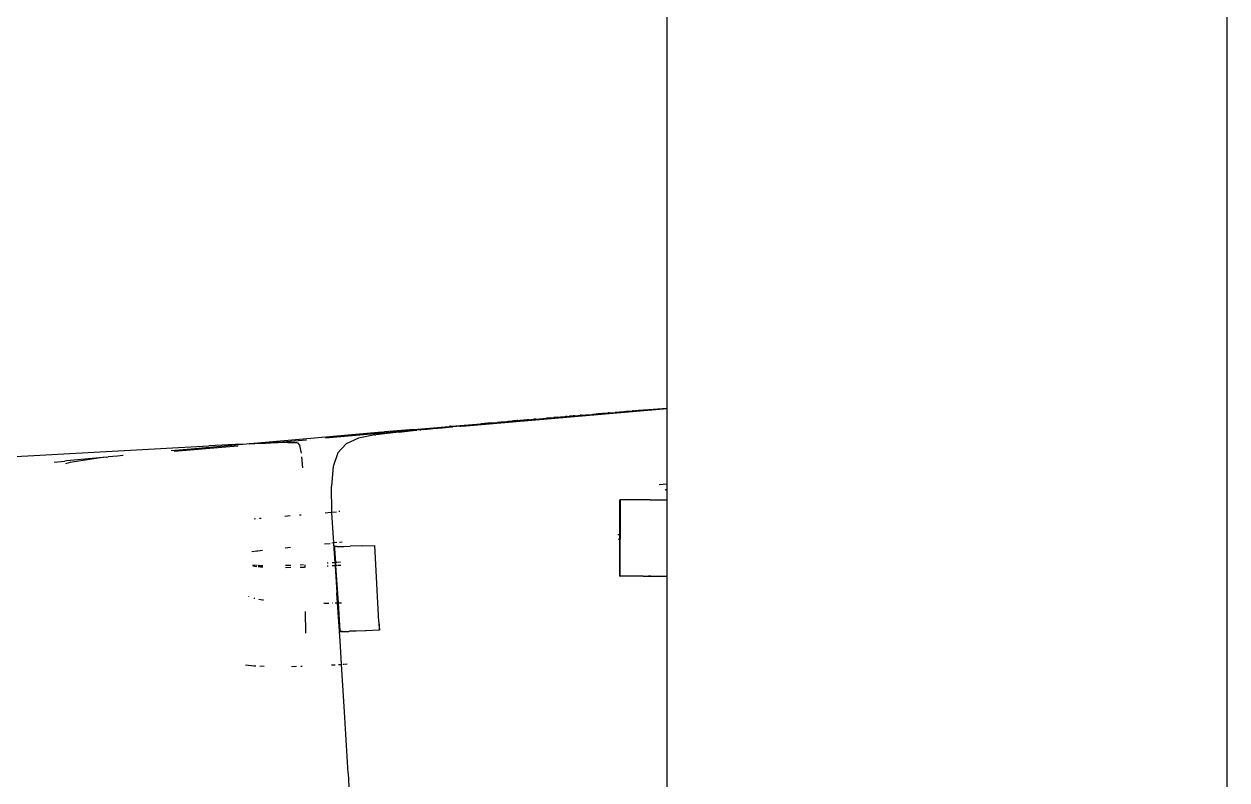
# Model space of a CAD drawing. Header units: millimetres. Extents: x -41292 to 298682, y -22072 to 33155.
# Drawn here: x 29829.3 to 30194.7, y 8801.2 to 9030.8 of the extents above; entities that cross this region are included whole.
import ezdxf

# ---------------------------------------------------------------- set-up
doc = ezdxf.new("R2010")
doc.units = ezdxf.units.MM
doc.layers.add('벽1', color=2, linetype='Continuous')

# ---------------------------------------------------------------- blocks, each defined once
blk = doc.blocks.new('AHSISHEUD')
for p, q in [((30822.05, 27468.67), (30822.05, 25928.67)), ((30652.05, 26562.28), (30652.05, 26744.94)), ((30589.76, 26556.73), (30652.05, 26562.1)), ((30627.51, 26560.21), (30627.91, 26560.25)), ((30627.91, 26560.25), (30629.14, 26560.35)), ((30629.14, 26560.35), (30629.21, 26560.36)), ((30629.21, 26560.36), (30629.57, 26560.39)), ((30629.57, 26560.39), (30629.65, 26560.4)), ((30629.65, 26560.4), (30630.02, 26560.43)), ((30630.02, 26560.43), (30630.55, 26560.48)), ((30630.66, 26560.48), (30630.55, 26560.48)), ((30630.66, 26560.48), (30631.03, 26560.51)), ((30631.27, 26560.53), (30631.03, 26560.51)), ((30631.55, 26560.56), (30631.27, 26560.53)), ((30631.55, 26560.56), (30631.72, 26560.57)), ((30631.72, 26560.57), (30631.76, 26560.57)), ((30631.76, 26560.57), (30631.9, 26560.59)), ((30631.9, 26560.59), (30632.16, 26560.61)), ((30632.16, 26560.61), (30632.22, 26560.62)), ((30632.22, 26560.62), (30632.4, 26560.63)), ((30632.45, 26560.63), (30632.4, 26560.63)), ((30632.64, 26560.65), (30632.45, 26560.63)), ((30632.78, 26560.66), (30632.64, 26560.65)), ((30632.78, 26560.66), (30632.82, 26560.66)), ((30632.82, 26560.66), (30632.87, 26560.67)), ((30632.87, 26560.67), (30632.98, 26560.68)), ((30632.98, 26560.68), (30633.02, 26560.68)), ((30633.02, 26560.68), (30633.07, 26560.69)), ((30633.07, 26560.69), (30633.16, 26560.69)), ((30633.16, 26560.69), (30633.31, 26560.71)), ((30633.31, 26560.71), (30633.38, 26560.71)), ((30633.38, 26560.71), (30633.43, 26560.72)), ((30633.43, 26560.72), (30633.54, 26560.73)), ((30633.54, 26560.73), (30633.94, 26560.76)), ((30633.94, 26560.76), (30634, 26560.77)), ((30634.13, 26560.78), (30634, 26560.77)), ((30634.2, 26560.78), (30634.13, 26560.78)), ((30634.2, 26560.78), (30634.24, 26560.79)), ((30634.43, 26560.8), (30634.24, 26560.79)), ((30634.46, 26560.8), (30634.43, 26560.8)), ((30634.46, 26560.8), (30634.55, 26560.81)), ((30634.55, 26560.81), (30634.6, 26560.82)), ((30634.6, 26560.82), (30634.65, 26560.82)), ((30634.65, 26560.82), (30634.78, 26560.83)), ((30634.78, 26560.83), (30634.99, 26560.85)), ((30634.99, 26560.85), (30636.27, 26560.96)), ((30637.44, 26561.06), (30636.27, 26560.96)), ((30637.44, 26561.06), (30637.56, 26561.07)), ((30637.56, 26561.07), (30637.74, 26561.08)), ((30637.74, 26561.08), (30638.2, 26561.12)), ((30638.2, 26561.12), (30638.26, 26561.12)), ((30638.26, 26561.12), (30638.49, 26561.14)), ((30638.49, 26561.14), (30638.88, 26561.18)), ((30638.88, 26561.18), (30639.11, 26561.2)), ((30639.11, 26561.2), (30639.6, 26561.24)), ((30639.89, 26561.26), (30639.6, 26561.24)), ((30639.89, 26561.26), (30640.12, 26561.28)), ((30640.12, 26561.28), (30640.86, 26561.34)), ((30640.86, 26561.34), (30640.89, 26561.35)), ((30640.89, 26561.35), (30641.14, 26561.37)), ((30641.14, 26561.37), (30641.33, 26561.38)), ((30641.33, 26561.38), (30641.48, 26561.4)), ((30641.72, 26561.42), (30641.48, 26561.4)), ((30641.77, 26561.42), (30641.72, 26561.42)), ((30641.77, 26561.42), (30641.94, 26561.43)), ((30641.94, 26561.43), (30642.05, 26561.44)), ((30642.05, 26561.44), (30642.09, 26561.45)), ((30642.09, 26561.45), (30642.34, 26561.47)), ((30642.34, 26561.47), (30642.55, 26561.49)), ((30642.55, 26561.49), (30642.79, 26561.51)), ((30642.79, 26561.51), (30642.94, 26561.52)), ((30642.94, 26561.52), (30643.05, 26561.53)), ((30643.05, 26561.53), (30643.1, 26561.53)), ((30643.1, 26561.53), (30643.24, 26561.54)), ((30643.24, 26561.54), (30643.3, 26561.55)), ((30643.3, 26561.55), (30643.35, 26561.55)), ((30643.61, 26561.58), (30643.35, 26561.55)), ((30643.61, 26561.58), (30643.67, 26561.58)), ((30643.67, 26561.58), (30643.7, 26561.58)), ((30643.7, 26561.58), (30643.83, 26561.59)), ((30643.83, 26561.59), (30644.09, 26561.62)), ((30644.09, 26561.62), (30644.12, 26561.62)), ((30644.12, 26561.62), (30644.18, 26561.62)), ((30644.18, 26561.62), (30644.21, 26561.63)), ((30644.21, 26561.63), (30644.33, 26561.64)), ((30644.33, 26561.64), (30644.39, 26561.64)), ((30644.39, 26561.64), (30644.62, 26561.66)), ((30644.62, 26561.66), (30644.75, 26561.67)), ((30644.86, 26561.68), (30644.75, 26561.67)), ((30644.95, 26561.69), (30644.86, 26561.68)), ((30644.95, 26561.69), (30652.05, 26562.28)), ((30652.05, 26562.1), (30652.05, 26562.28)), ((30652.05, 26539.3), (30652.05, 26562.1)), ((30575.09, 26555.77), (30585.77, 26556.7)), ((30586.15, 26556.73), (30585.77, 26556.7)), ((30586.2, 26556.73), (30586.15, 26556.73)), ((30586.2, 26556.73), (30586.31, 26556.75)), ((30586.27, 26556.56), (30586.85, 26556.61)), ((30586.31, 26556.75), (30586.51, 26556.76)), ((30586.51, 26556.76), (30586.56, 26556.76)), ((30586.56, 26556.76), (30586.63, 26556.77)), ((30586.63, 26556.77), (30595.47, 26557.52)), ((30586.85, 26556.61), (30586.92, 26556.6)), ((30587.42, 26556.67), (30586.92, 26556.6)), ((30587.76, 26556.7), (30587.42, 26556.67)), ((30587.84, 26556.7), (30587.76, 26556.7)), ((30588.01, 26556.7), (30587.84, 26556.7)), ((30588.42, 26556.76), (30588.01, 26556.7)), ((30588.69, 26556.76), (30588.42, 26556.76)), ((30588.98, 26556.81), (30588.69, 26556.76)), ((30589.1, 26556.8), (30588.98, 26556.81)), ((30589.1, 26556.8), (30589.37, 26556.82)), ((30589.37, 26556.82), (30589.78, 26556.88)), ((30589.78, 26556.88), (30595.38, 26557.4)), ((30595.38, 26557.4), (30596.43, 26557.49)), ((30598.72, 26557.76), (30595.47, 26557.52)), ((30596.43, 26557.49), (30596.46, 26557.5)), ((30596.46, 26557.5), (30596.78, 26557.53)), ((30596.78, 26557.53), (30596.94, 26557.54)), ((30597.26, 26557.57), (30596.94, 26557.54)), ((30597.68, 26557.61), (30597.26, 26557.57)), ((30597.75, 26557.6), (30597.68, 26557.61)), ((30597.78, 26557.62), (30597.75, 26557.6)), ((30597.78, 26557.62), (30597.88, 26557.62)), ((30597.88, 26557.62), (30598.96, 26557.71)), ((30598.72, 26557.76), (30598.94, 26557.72)), ((30598.94, 26557.72), (30599.74, 26557.78)), ((30599.74, 26557.78), (30598.96, 26557.71)), ((30599.74, 26557.78), (30599.76, 26557.79)), ((30599.76, 26557.79), (30600.07, 26557.82)), ((30600.07, 26557.82), (30600.2, 26557.82)), ((30600.2, 26557.82), (30600.51, 26557.84)), ((30601.17, 26557.92), (30600.51, 26557.84)), ((30601.21, 26557.92), (30601.17, 26557.92)), ((30601.48, 26557.95), (30601.21, 26557.92)), ((30602.49, 26558.04), (30601.48, 26557.95)), ((30603.32, 26558.14), (30602.49, 26558.04)), ((30603.79, 26558.22), (30603.32, 26558.14)), ((30603.79, 26558.22), (30605.39, 26558.36)), ((30604.23, 26558.19), (30603.79, 26558.22)), ((30604.99, 26558.26), (30604.23, 26558.19)), ((30606.05, 26558.35), (30604.99, 26558.26)), ((30606.51, 26558.46), (30605.39, 26558.36)), ((30606.68, 26558.42), (30606.05, 26558.35)), ((30606.54, 26558.46), (30606.51, 26558.46)), ((30606.54, 26558.46), (30606.69, 26558.47)), ((30606.54, 26558.46), (30606.68, 26558.42)), ((30606.92, 26558.43), (30606.68, 26558.42)), ((30606.92, 26558.43), (30606.69, 26558.47)), ((30607.31, 26558.47), (30606.92, 26558.43)), ((30607.52, 26558.48), (30607.31, 26558.47)), ((30608.48, 26558.57), (30607.52, 26558.48)), ((30608.71, 26558.59), (30608.48, 26558.57)), ((30608.86, 26558.61), (30608.71, 26558.59)), ((30608.9, 26558.61), (30608.86, 26558.61)), ((30608.96, 26558.61), (30608.9, 26558.61)), ((30609.09, 26558.63), (30608.96, 26558.61)), ((30609.09, 26558.63), (30609.21, 26558.64)), ((30609.33, 26558.64), (30609.21, 26558.64)), ((30609.5, 26558.66), (30609.33, 26558.64)), ((30609.85, 26558.69), (30609.5, 26558.66)), ((30610.04, 26558.71), (30609.85, 26558.69)), ((30610.11, 26558.71), (30610.04, 26558.71)), ((30610.11, 26558.71), (30610.32, 26558.73)), ((30610.32, 26558.73), (30610.36, 26558.74)), ((30610.36, 26558.74), (30610.56, 26558.74)), ((30610.56, 26558.74), (30610.7, 26558.79)), ((30610.7, 26558.79), (30610.8, 26558.77)), ((30610.8, 26558.77), (30611.35, 26558.81)), ((30611.37, 26558.82), (30611.35, 26558.81)), ((30611.62, 26558.85), (30611.37, 26558.82)), ((30611.82, 26558.85), (30611.62, 26558.85)), ((30612.13, 26558.88), (30611.82, 26558.85)), ((30612.13, 26558.88), (30614.28, 26559.07)), ((30614.28, 26559.07), (30615.32, 26559.2)), ((30615.32, 26559.2), (30615.39, 26559.19)), ((30616.62, 26559.28), (30615.39, 26559.19)), ((30616.62, 26559.28), (30617.63, 26559.37)), ((30617.68, 26559.37), (30617.63, 26559.37)), ((30618.16, 26559.41), (30617.68, 26559.37)), ((30618.32, 26559.43), (30618.16, 26559.41)), ((30618.78, 26559.47), (30618.32, 26559.43)), ((30618.78, 26559.47), (30618.86, 26559.47)), ((30618.86, 26559.47), (30619.02, 26559.48)), ((30619.02, 26559.48), (30619.11, 26559.49)), ((30619.11, 26559.49), (30619.62, 26559.54)), ((30619.69, 26559.54), (30619.62, 26559.54)), ((30619.8, 26559.56), (30619.69, 26559.54)), ((30619.8, 26559.56), (30619.96, 26559.57)), ((30619.96, 26559.57), (30620.1, 26559.58)), ((30620.1, 26559.58), (30620.21, 26559.59)), ((30620.21, 26559.59), (30620.36, 26559.6)), ((30620.36, 26559.6), (30620.41, 26559.6)), ((30620.41, 26559.6), (30620.44, 26559.61)), ((30620.44, 26559.61), (30620.47, 26559.61)), ((30620.47, 26559.61), (30620.52, 26559.61)), ((30620.52, 26559.61), (30620.72, 26559.63)), ((30620.72, 26559.63), (30620.83, 26559.64)), ((30620.83, 26559.64), (30620.97, 26559.65)), ((30620.97, 26559.65), (30621.01, 26559.66)), ((30621.01, 26559.66), (30621.1, 26559.66)), ((30621.1, 26559.66), (30621.29, 26559.68)), ((30621.39, 26559.69), (30621.29, 26559.68)), ((30621.7, 26559.72), (30621.39, 26559.69)), ((30621.7, 26559.72), (30621.75, 26559.72)), ((30621.75, 26559.72), (30621.87, 26559.73)), ((30621.87, 26559.73), (30622.09, 26559.75)), ((30622.09, 26559.75), (30622.33, 26559.77)), ((30622.33, 26559.77), (30622.36, 26559.77)), ((30622.4, 26559.77), (30622.36, 26559.77)), ((30622.46, 26559.8), (30622.4, 26559.77)), ((30622.57, 26559.79), (30622.46, 26559.8)), ((30622.8, 26559.81), (30622.57, 26559.79)), ((30623.09, 26559.83), (30622.8, 26559.81)), ((30623.09, 26559.83), (30623.37, 26559.88)), ((30623.37, 26559.88), (30623.43, 26559.88)), ((30623.43, 26559.88), (30623.5, 26559.87)), ((30623.5, 26559.87), (30623.53, 26559.89)), ((30623.57, 26559.88), (30623.5, 26559.87)), ((30623.53, 26559.89), (30623.57, 26559.88)), ((30623.57, 26559.88), (30623.7, 26559.91)), ((30623.71, 26559.88), (30623.57, 26559.88)), ((30623.78, 26559.89), (30623.7, 26559.91)), ((30623.78, 26559.89), (30623.71, 26559.88)), ((30623.96, 26559.93), (30623.78, 26559.89)), ((30623.96, 26559.93), (30624.08, 26559.92)), ((30624.08, 26559.92), (30624.29, 26559.94)), ((30624.29, 26559.94), (30624.36, 26559.96)), ((30624.36, 26559.96), (30624.9, 26560.01)), ((30624.9, 26560.01), (30625.19, 26560.02)), ((30625.19, 26560.02), (30625.6, 26560.07)), ((30625.88, 26560.09), (30625.6, 26560.07)), ((30625.88, 26560.09), (30625.97, 26560.08)), ((30625.97, 26560.08), (30626.29, 26560.11)), ((30626.29, 26560.11), (30626.64, 26560.14)), ((30626.64, 26560.14), (30626.66, 26560.14)), ((30626.66, 26560.14), (30627.18, 26560.19)), ((30627.18, 26560.19), (30627.22, 26560.19)), ((30627.22, 26560.19), (30627.51, 26560.21)), ((30544.93, 26553.18), (30525.35, 26551.45)), ((30565.34, 26554.95), (30544.93, 26553.18)), ((30574.8, 26555.44), (30548.28, 26553.15)), ((30558.27, 26553.1), (30554.52, 26551.39)), ((30563.22, 26554.13), (30558.27, 26553.1)), ((30563.22, 26554.13), (30563.5, 26554.16)), ((30569.6, 26554.86), (30563.5, 26554.16)), ((30565.48, 26554.96), (30565.34, 26554.95)), ((30565.48, 26554.96), (30565.63, 26554.98)), ((30565.63, 26554.98), (30565.75, 26554.97)), ((30565.75, 26554.97), (30565.78, 26554.99)), ((30565.78, 26554.99), (30565.95, 26555)), ((30566.14, 26555.01), (30565.95, 26555)), ((30566.14, 26555.01), (30566.23, 26555.02)), ((30575.09, 26555.77), (30566.23, 26555.02)), ((30569.6, 26554.86), (30567.21, 26554.64)), ((30570.59, 26554.97), (30569.6, 26554.86)), ((30570.59, 26554.97), (30574.8, 26555.44)), ((30574.89, 26555.45), (30574.8, 26555.44)), ((30574.89, 26555.45), (30575.64, 26555.53)), ((30575.64, 26555.53), (30575.9, 26555.56)), ((30575.9, 26555.56), (30575.97, 26555.56)), ((30577, 26555.63), (30575.97, 26555.56)), ((30577, 26555.63), (30577.33, 26555.66)), ((30578.08, 26555.74), (30577.33, 26555.66)), ((30578.08, 26555.74), (30580.16, 26555.94)), ((30584.7, 26556.29), (30580.16, 26555.94)), ((30580.16, 26555.94), (30581.71, 26556.12)), ((30581.71, 26556.12), (30582.07, 26556.16)), ((30582.07, 26556.16), (30582.36, 26556.18)), ((30582.36, 26556.18), (30583.6, 26556.3)), ((30583.6, 26556.3), (30583.67, 26556.31)), ((30583.67, 26556.31), (30585.57, 26556.49)), ((30585.57, 26556.49), (30586.01, 26556.54)), ((30586.01, 26556.54), (30586.04, 26556.54)), ((30586.04, 26556.54), (30586.1, 26556.54)), ((30586.23, 26556.56), (30586.1, 26556.54)), ((30586.23, 26556.56), (30586.27, 26556.56)), ((30386.9, 26543.82), (30512.83, 26550.76)), ((30507.43, 26549.83), (30501.39, 26549.26)), ((30502.26, 26549.17), (30521.6, 26550.84)), ((30524.22, 26551.35), (30507.43, 26549.83)), ((30520.82, 26551.18), (30512.83, 26550.76)), ((30524.22, 26551.35), (30520.82, 26551.18)), ((30525.04, 26551.39), (30524.22, 26551.35)), ((30525.04, 26551.39), (30526.8, 26551.48)), ((30525.35, 26551.45), (30525.04, 26551.39)), ((30526.8, 26551.48), (30530.07, 26551.63)), ((30531.26, 26551.68), (30529.64, 26551.54)), ((30530.07, 26551.63), (30531.26, 26551.68)), ((30531.26, 26551.68), (30531.33, 26551.68)), ((30531.33, 26551.68), (30531.54, 26551.69)), ((30533.99, 26551.91), (30531.54, 26551.69)), ((30531.54, 26551.69), (30533.91, 26551.78)), ((30536.79, 26551.86), (30533.91, 26551.78)), ((30533.99, 26551.91), (30542.53, 26552.65)), ((30536.79, 26551.86), (30538.66, 26551.84)), ((30538.66, 26551.84), (30539.58, 26551.78)), ((30539.8, 26551.75), (30539.58, 26551.78)), ((30539.8, 26551.75), (30540.45, 26550.92)), ((30540.98, 26548.58), (30540.45, 26550.92)), ((30552.03, 26548.65), (30554.52, 26551.39)), ((30465.88, 26545.8), (30469.06, 26546.15)), ((30469.74, 26546.22), (30469.06, 26546.15)), ((30470.68, 26545.77), (30469.29, 26545.38)), ((30475.17, 26546.76), (30469.74, 26546.22)), ((30479.88, 26547.15), (30470.68, 26545.77)), ((30481.71, 26547.36), (30475.17, 26546.76)), ((30481.71, 26547.36), (30479.88, 26547.15)), ((30481.71, 26547.36), (30482.29, 26547.42)), ((30485.04, 26547.67), (30482.29, 26547.42)), ((30486.72, 26547.84), (30485.04, 26547.67)), ((30486.78, 26547.82), (30486.72, 26547.84)), ((30541.39, 26544.1), (30541.08, 26547.5)), ((30552.03, 26548.65), (30550.63, 26544.5)), ((30550.63, 26544.5), (30550.09, 26538.55)), ((30550.23, 26530.68), (30550.06, 26538.55)), ((30550.23, 26530.68), (30550.09, 26538.55)), ((30649.61, 26539.1), (30652.05, 26539.3)), ((30652.05, 26534.4), (30652.05, 26539.3)), ((30651.42, 26537.3), (30651.45, 26537.36)), ((30651.45, 26537.36), (30651.51, 26537.44)), ((30651.51, 26537.44), (30651.57, 26537.49)), ((30651.57, 26537.49), (30651.65, 26537.52)), ((30651.65, 26537.52), (30651.74, 26537.54)), ((30651.74, 26537.54), (30651.82, 26537.55)), ((30637.68, 26530.58), (30637.68, 26534.4)), ((30637.68, 26534.4), (30637.75, 26534.4)), ((30637.75, 26534.4), (30637.75, 26530.59)), ((30646.51, 26534.4), (30637.75, 26534.4)), ((30646.57, 26534.4), (30646.51, 26534.4)), ((30646.82, 26534.4), (30646.57, 26534.4)), ((30646.82, 26534.4), (30652.05, 26534.4)), ((30652.05, 26511.19), (30652.05, 26534.4)), ((30526.55, 26528.67), (30527, 26528.71)), ((30528.25, 26528.82), (30528.69, 26528.85)), ((30535.87, 26529.46), (30537.54, 26529.6)), ((30540.32, 26529.84), (30540.89, 26529.89)), ((30548.16, 26530.5), (30549.84, 26530.64)), ((30550.07, 26530.66), (30550.23, 26530.68)), ((30550.23, 26530.68), (30551.55, 26530.79)), ((30550.23, 26530.43), (30550.23, 26530.68)), ((30550.76, 26521.3), (30550.23, 26530.43)), ((30552.66, 26530.88), (30552.29, 26530.85)), ((30637.68, 26530.58), (30637.75, 26530.59)), ((30637.68, 26528.41), (30637.68, 26530.58)), ((30637.69, 26523.92), (30637.68, 26528.41)), ((30637.75, 26530.59), (30637.76, 26523.95)), ((30637.08, 26523.85), (30637.69, 26523.92)), ((30637.76, 26523.95), (30637.69, 26523.92)), ((30637.69, 26522.42), (30637.69, 26523.92)), ((30637.76, 26523.95), (30637.76, 26522.43)), ((30547.95, 26521), (30549.69, 26521.19)), ((30550.76, 26521.3), (30550.22, 26521.25)), ((30551.72, 26521.41), (30550.76, 26521.3)), ((30550.82, 26520.42), (30550.76, 26521.3)), ((30550.82, 26520.42), (30551.05, 26520.43)), ((30550.82, 26520.42), (30550.84, 26520.39)), ((30550.84, 26520.39), (30550.89, 26520.35)), ((30550.84, 26519.76), (30550.84, 26520.39)), ((30550.89, 26520.35), (30550.97, 26520.31)), ((30551.09, 26520.28), (30550.97, 26520.31)), ((30551.05, 26520.43), (30551.06, 26520.4)), ((30551.06, 26520.4), (30551.11, 26520.36)), ((30551.09, 26520.28), (30551.11, 26520.36)), ((30551.25, 26520.26), (30551.09, 26520.28)), ((30551.09, 26519.67), (30551.09, 26520.28)), ((30551.11, 26520.36), (30551.2, 26520.33)), ((30551.2, 26520.33), (30551.31, 26520.3)), ((30551.31, 26520.3), (30551.25, 26520.26)), ((30551.44, 26520.24), (30551.31, 26520.3)), ((30551.47, 26520.27), (30551.44, 26520.24)), ((30551.59, 26520.23), (30551.47, 26520.27)), ((30551.66, 26520.25), (30551.59, 26520.23)), ((30551.66, 26520.25), (30551.76, 26520.23)), ((30551.76, 26520.23), (30552.21, 26520.23)), ((30552.21, 26520.23), (30552.48, 26520.23)), ((30553.36, 26521.58), (30552.47, 26521.49)), ((30552.48, 26520.23), (30552.7, 26520.24)), ((30552.7, 26520.24), (30553.52, 26520.24)), ((30553.52, 26520.24), (30553.83, 26520.25)), ((30553.83, 26520.25), (30555.75, 26520.29)), ((30559.39, 26520.39), (30555.75, 26520.29)), ((30559.39, 26520.39), (30563.23, 26520.49)), ((30564.48, 26497.39), (30563.23, 26520.49)), ((30637.69, 26522.42), (30637.16, 26522.36)), ((30637.76, 26522.43), (30637.69, 26522.42)), ((30637.7, 26511.19), (30637.69, 26522.42)), ((30637.77, 26511.19), (30637.76, 26522.43)), ((30527.44, 26518.82), (30525.91, 26518.66)), ((30527.64, 26518.84), (30527.44, 26518.82)), ((30529.15, 26519), (30527.74, 26518.85)), ((30537.67, 26519.9), (30536.01, 26519.73)), ((30550.87, 26519.66), (30550.84, 26519.76)), ((30551.15, 26515.31), (30550.87, 26519.66)), ((30551.37, 26515.32), (30551.09, 26519.67)), ((30526.11, 26514.67), (30527.46, 26514.6)), ((30526.12, 26514.63), (30527.46, 26514.52)), ((30527.43, 26514.07), (30526.14, 26514.21)), ((30527.78, 26514.59), (30529.25, 26514.51)), ((30527.79, 26514.5), (30529.25, 26514.38)), ((30528.56, 26513.95), (30527.8, 26514.03)), ((30529.26, 26513.93), (30528.56, 26513.95)), ((30536.07, 26514.52), (30537.73, 26514.54)), ((30537.73, 26513.83), (30536.07, 26513.8)), ((30540.53, 26514.67), (30541.56, 26514.73)), ((30541.79, 26513.9), (30540.54, 26513.87)), ((30542.05, 26513.91), (30541.79, 26513.9)), ((30542.11, 26514.07), (30542.11, 26514.65)), ((30549.04, 26514.27), (30548.72, 26514.25)), ((30549.02, 26515.15), (30548.8, 26515.14)), ((30551.15, 26515.31), (30550.31, 26515.25)), ((30551.21, 26514.38), (30550.31, 26514.34)), ((30551.15, 26515.31), (30551.21, 26514.38)), ((30551.21, 26514.38), (30551.73, 26506.15)), ((30551.51, 26515.33), (30551.37, 26515.32)), ((30551.43, 26514.39), (30551.37, 26515.32)), ((30551.51, 26514.4), (30551.43, 26514.39)), ((30552.17, 26503.14), (30551.43, 26514.39)), ((30551.57, 26514.4), (30551.51, 26514.4)), ((30551.78, 26515.35), (30551.63, 26515.34)), ((30551.84, 26514.42), (30551.69, 26514.41)), ((30552.86, 26515.43), (30551.96, 26515.36)), ((30552.92, 26514.5), (30552.03, 26514.43)), ((30637.7, 26511.19), (30637.77, 26511.19)), ((30644.7, 26511.19), (30637.77, 26511.19)), ((30644.7, 26511.19), (30644.76, 26511.19)), ((30644.76, 26511.19), (30646.34, 26511.19)), ((30646.34, 26511.19), (30647.03, 26511.25)), ((30646.96, 26511.19), (30646.34, 26511.19)), ((30647.03, 26511.19), (30646.96, 26511.19)), ((30647.03, 26511.19), (30652.05, 26511.19)), ((30652.05, 26157.37), (30652.05, 26511.19)), ((30551.75, 26506.08), (30551.73, 26506.15)), ((30551.93, 26503.13), (30551.75, 26506.08)), ((30524.84, 26505.05), (30524.9, 26505.04)), ((30524.84, 26505), (30524.9, 26504.98)), ((30526.64, 26504.55), (30526.75, 26504.52)), ((30526.75, 26504.47), (30526.64, 26504.5)), ((30528.06, 26504.19), (30529.11, 26504.04)), ((30529.11, 26504.04), (30529.47, 26504)), ((30547.76, 26503.03), (30549.25, 26503.06)), ((30550.38, 26503.09), (30550.48, 26503.09)), ((30551.15, 26503.11), (30551.52, 26503.12)), ((30551.62, 26503.12), (30551.67, 26503.12)), ((30551.85, 26503.13), (30551.93, 26503.13)), ((30551.93, 26503.13), (30552.17, 26503.14)), ((30552.51, 26494.56), (30551.93, 26503.13)), ((30552.17, 26503.14), (30553.11, 26503.16)), ((30552.73, 26494.58), (30552.17, 26503.14)), ((30552.17, 26503.14), (30553.11, 26503.13)), ((30542.27, 26493.95), (30542.23, 26500.46)), ((30552.51, 26494.56), (30552.73, 26494.58)), ((30552.53, 26494.53), (30552.51, 26494.56)), ((30552.59, 26494.49), (30552.53, 26494.53)), ((30552.8, 26489.97), (30552.53, 26494.53)), ((30552.67, 26494.47), (30552.59, 26494.49)), ((30552.67, 26494.47), (30552.8, 26494.44)), ((30552.76, 26494.54), (30552.73, 26494.58)), ((30552.81, 26494.51), (30552.76, 26494.54)), ((30552.9, 26494.48), (30552.81, 26494.51)), ((30552.98, 26494.43), (30552.9, 26494.48)), ((30555.57, 26494.47), (30555.35, 26494.45)), ((30557.36, 26494.52), (30555.57, 26494.47)), ((30557.58, 26494.54), (30557.36, 26494.52)), ((30560.4, 26494.64), (30557.58, 26494.54)), ((30560.62, 26494.65), (30560.4, 26494.64)), ((30564.58, 26494.8), (30560.62, 26494.65)), ((30564.48, 26497.39), (30564.62, 26494.8)), ((30564.48, 26497.39), (30564.58, 26494.8)), ((30564.62, 26494.8), (30564.58, 26494.8)), ((30552.8, 26494.44), (30552.98, 26494.43)), ((30552.98, 26494.43), (30553.02, 26494.46)), ((30553.2, 26494.44), (30553.02, 26494.46)), ((30553.02, 26494.46), (30553.21, 26494.41)), ((30553.43, 26494.43), (30553.2, 26494.44)), ((30553.21, 26494.41), (30553.43, 26494.43)), ((30553.43, 26494.43), (30553.52, 26494.41)), ((30553.52, 26494.41), (30553.74, 26494.42)), ((30553.74, 26494.42), (30554.15, 26494.42)), ((30554.15, 26494.42), (30554.37, 26494.43)), ((30554.37, 26494.43), (30555.35, 26494.45)), ((30553.15, 26484.44), (30552.8, 26489.97)), ((30523.96, 26484.27), (30525.76, 26484.08)), ((30525.82, 26484.08), (30526.49, 26484)), ((30526.49, 26484), (30527.12, 26483.98)), ((30528.33, 26483.94), (30529.62, 26483.9)), ((30537.94, 26483.83), (30539.45, 26483.85)), ((30540.74, 26483.87), (30541.19, 26483.88)), ((30550.05, 26484.28), (30551.18, 26484.34)), ((30552.16, 26484.39), (30553.05, 26484.44)), ((30553.15, 26484.44), (30553.33, 26484.45)), ((30553.96, 26471.59), (30553.15, 26484.44)), ((30553.65, 26484.47), (30553.84, 26484.49)), ((30553.9, 26484.49), (30553.98, 26484.5)), ((30554.22, 26484.51), (30554.85, 26484.56)), ((30555.12, 26451.38), (30553.96, 26471.59)), ((30555.12, 26451.38), (30556.18, 26429.7))]:
    blk.add_line(p, q)

msp = doc.modelspace()

# ---------------------------------------------------------------- linework, layer by layer
at = {"layer": '벽1'}
msp.add_line((30194.67, 10620.58), (30194.67, 8280.58), dxfattribs=at)

# ---------------------------------------------------------------- block references
msp.add_blockref('AHSISHEUD', (-627.37, -17648.09))

doc.saveas('drawing.dxf')
